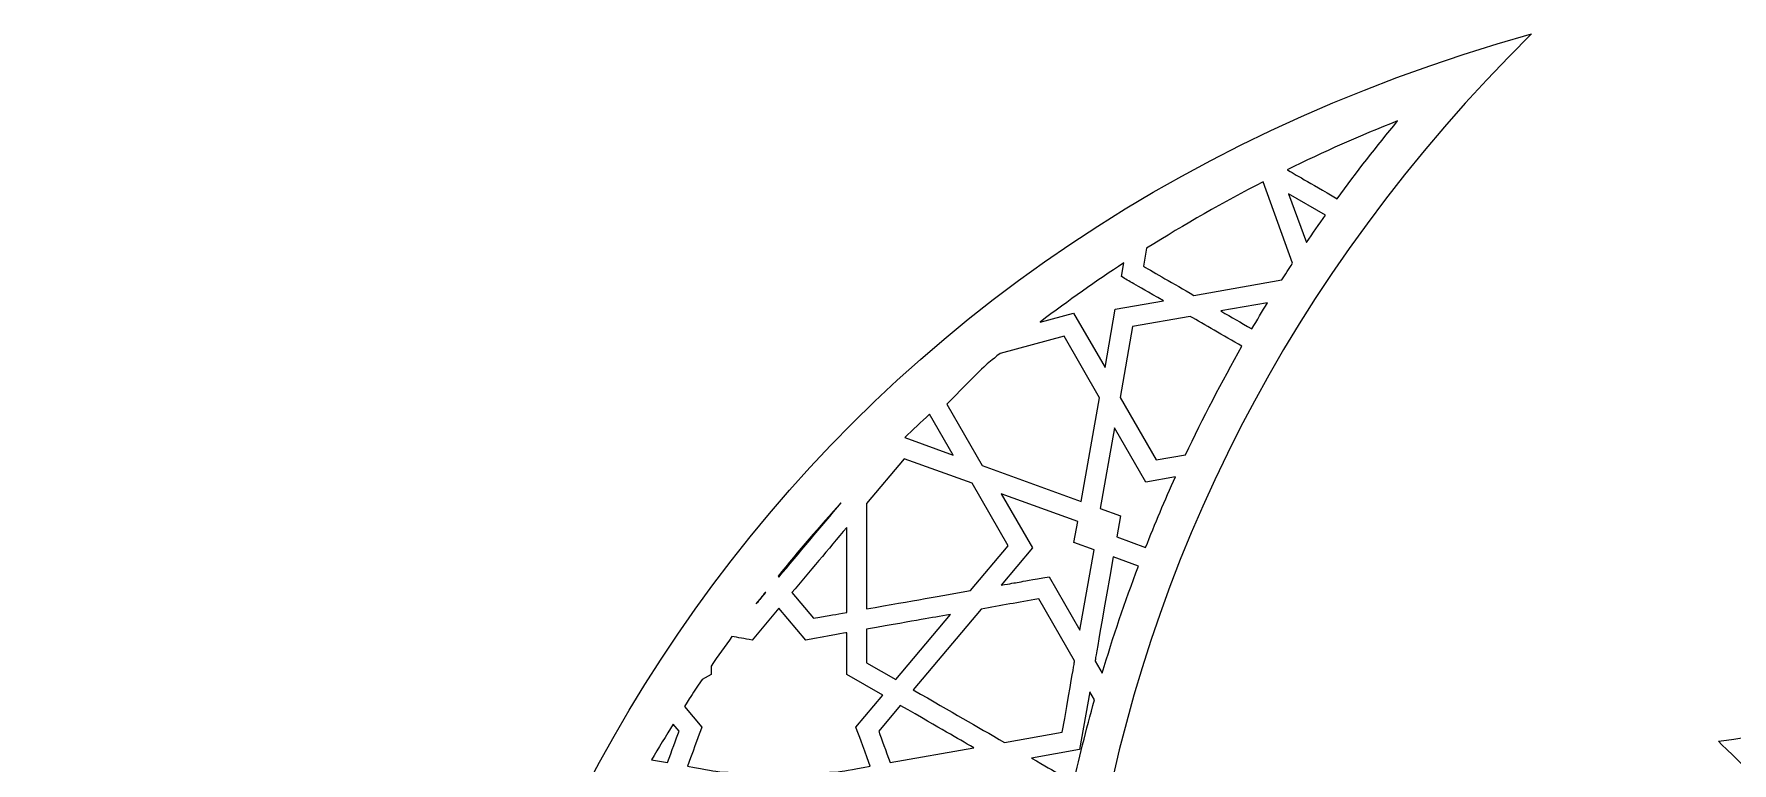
# Model space of a CAD drawing. Header units: millimetres. Extents: x -117 to 92, y -106 to 100.
# Drawn here: x -116.9 to -4.4, y 51.8 to 100.2 of the extents above; entities that cross this region are included whole.
import ezdxf

# ---------------------------------------------------------------- set-up
doc = ezdxf.new("R2010")
doc.units = ezdxf.units.MM
doc.header["$MEASUREMENT"] = 0
doc.layers.add('layer 1', color=7, linetype='Continuous')

msp = doc.modelspace()

# ---------------------------------------------------------------- linework, layer by layer
at = {"layer": 'layer 1', "color": 250}
for points, knots in [([(57.6633, -74.0462), (-35.9847, -77.3063), (-82.6981, 35.9438), (-17.6417, 100.1639), (-17.6417, 100.1639), (-115.9306, 72.747), (-116.9045, -66.9385), (-19.0207, -95.6874), (-19.0207, -95.6874), (15.7699, -105.9025), (54.2608, -97.1744), (81.3982, -70.3781), (81.3982, -70.3781), (73.7401, -72.5155), (65.72, -73.7644), (57.6633, -74.0462)], [0, 0, 0, 0, 0.2, 0.2, 0.2, 0.2, 0.4, 0.4, 0.4, 0.4, 0.6, 0.6, 0.6, 0.6, 1, 1, 1, 1]), ([(57.6633, -74.0462), (-35.9847, -77.3063), (-82.6981, 35.9438), (-17.6417, 100.1639), (-17.6417, 100.1639), (-115.9306, 72.747), (-116.9045, -66.9385), (-19.0207, -95.6874), (-19.0207, -95.6874), (15.7699, -105.9025), (54.2608, -97.1744), (81.3982, -70.3781), (81.3982, -70.3781), (73.7401, -72.5155), (65.72, -73.7644), (57.6633, -74.0462)], [0, 0, 0, 0, 0.2, 0.2, 0.2, 0.2, 0.4, 0.4, 0.4, 0.4, 0.6, 0.6, 0.6, 0.6, 1, 1, 1, 1]), ([(-26.5176, 94.3991), (-27.9135, 92.7167), (-29.2484, 90.998), (-30.5244, 89.2475), (-30.5244, 89.2475), (-32.4083, 90.3348), (-33.3572, 90.8826), (-33.8458, 91.1648), (-33.8458, 91.1648), (-31.4448, 92.3424), (-29.0011, 93.4219), (-26.5176, 94.3991)], [0, 0, 0, 0, 0.25, 0.25, 0.25, 0.25, 0.5, 0.5, 0.5, 0.5, 1, 1, 1, 1]), ([(-26.5176, 94.3991), (-27.9135, 92.7167), (-29.2484, 90.998), (-30.5244, 89.2475), (-30.5244, 89.2475), (-32.4083, 90.3348), (-33.3572, 90.8826), (-33.8458, 91.1648), (-33.8458, 91.1648), (-31.4448, 92.3424), (-29.0011, 93.4219), (-26.5176, 94.3991)], [0, 0, 0, 0, 0.25, 0.25, 0.25, 0.25, 0.5, 0.5, 0.5, 0.5, 1, 1, 1, 1]), ([(-35.4411, 90.3633), (-35.4411, 90.3633), (-33.4775, 84.9669), (-33.4775, 84.9669), (-33.4775, 84.9669), (-33.7181, 84.5997), (-33.9591, 84.2324), (-34.1947, 83.8623), (-34.1947, 83.8623), (-34.1947, 83.8623), (-40.017, 82.8344), (-40.017, 82.8344), (-40.017, 82.8344), (-41.4267, 83.6475), (-42.6335, 84.3442), (-43.3638, 84.7662), (-43.3638, 84.7662), (-43.3638, 84.7662), (-43.1532, 85.9614), (-43.1532, 85.9614), (-43.1532, 85.9614), (-40.64, 87.5475), (-38.0679, 89.0161), (-35.4411, 90.3633)], [0, 0, 0, 0, 0.14285714, 0.14285714, 0.14285714, 0.14285714, 0.28571429, 0.28571429, 0.28571429, 0.28571429, 0.42857143, 0.42857143, 0.42857143, 0.42857143, 0.57142857, 0.57142857, 0.57142857, 0.57142857, 0.71428571, 0.71428571, 0.71428571, 0.71428571, 1, 1, 1, 1]), ([(-35.4411, 90.3633), (-35.4411, 90.3633), (-33.4775, 84.9669), (-33.4775, 84.9669), (-33.4775, 84.9669), (-33.7181, 84.5997), (-33.9591, 84.2324), (-34.1947, 83.8623), (-34.1947, 83.8623), (-34.1947, 83.8623), (-40.017, 82.8344), (-40.017, 82.8344), (-40.017, 82.8344), (-41.4267, 83.6475), (-42.6335, 84.3442), (-43.3638, 84.7662), (-43.3638, 84.7662), (-43.3638, 84.7662), (-43.1532, 85.9614), (-43.1532, 85.9614), (-43.1532, 85.9614), (-40.64, 87.5475), (-38.0679, 89.0161), (-35.4411, 90.3633)], [0, 0, 0, 0, 0.14285714, 0.14285714, 0.14285714, 0.14285714, 0.28571429, 0.28571429, 0.28571429, 0.28571429, 0.42857143, 0.42857143, 0.42857143, 0.42857143, 0.57142857, 0.57142857, 0.57142857, 0.57142857, 0.71428571, 0.71428571, 0.71428571, 0.71428571, 1, 1, 1, 1]), ([(-32.5667, 86.336), (-32.5667, 86.336), (-33.7464, 89.5781), (-33.7464, 89.5781), (-33.7464, 89.5781), (-33.7464, 89.5781), (-31.2981, 88.1648), (-31.2981, 88.1648), (-31.2981, 88.1648), (-31.7281, 87.5591), (-32.1511, 86.9495), (-32.5667, 86.336)], [0, 0, 0, 0, 0.25, 0.25, 0.25, 0.25, 0.5, 0.5, 0.5, 0.5, 1, 1, 1, 1]), ([(-32.5667, 86.336), (-32.5667, 86.336), (-33.7464, 89.5781), (-33.7464, 89.5781), (-33.7464, 89.5781), (-33.7464, 89.5781), (-31.2981, 88.1648), (-31.2981, 88.1648), (-31.2981, 88.1648), (-31.7281, 87.5591), (-32.1511, 86.9495), (-32.5667, 86.336)], [0, 0, 0, 0, 0.25, 0.25, 0.25, 0.25, 0.5, 0.5, 0.5, 0.5, 1, 1, 1, 1]), ([(58.3452, 58.1639), (57.4732, 59.9306), (43.8803, 87.473), (43.3324, 88.5832), (43.3324, 88.5832), (41.5071, 84.8847), (28.8474, 59.2335), (28.3196, 58.1639), (28.3196, 58.1639), (27.3699, 58.026), (-4.3018, 53.4236), (-5.25, 53.286), (-5.25, 53.286), (-3.3129, 51.398), (14.992, 33.5545), (19.0412, 29.6079), (19.0412, 29.6079), (18.6683, 27.4341), (13.4849, -2.7859), (13.3068, -3.8262), (13.3068, -3.8262), (16.1177, -2.3484), (40.3363, 10.384), (43.3324, 11.9592), (43.3324, 11.9592), (48.9885, 8.9856), (57.0255, 4.7604), (73.358, -3.8262), (73.358, -3.8262), (73.2459, -3.1729), (67.7446, 28.9017), (67.6236, 29.6079), (67.6236, 29.6079), (68.7433, 30.6991), (90.092, 51.5091), (91.9149, 53.286), (91.9149, 53.286), (90.3993, 53.5062), (58.8769, 58.0866), (58.3452, 58.1639)], [0, 0, 0, 0, 0.09090909, 0.09090909, 0.09090909, 0.09090909, 0.18181818, 0.18181818, 0.18181818, 0.18181818, 0.27272727, 0.27272727, 0.27272727, 0.27272727, 0.36363636, 0.36363636, 0.36363636, 0.36363636, 0.45454545, 0.45454545, 0.45454545, 0.45454545, 0.54545455, 0.54545455, 0.54545455, 0.54545455, 0.63636364, 0.63636364, 0.63636364, 0.63636364, 0.72727273, 0.72727273, 0.72727273, 0.72727273, 0.81818182, 0.81818182, 0.81818182, 0.81818182, 1, 1, 1, 1]), ([(-44.6691, 84.9884), (-44.6691, 84.9884), (-44.8285, 84.0832), (-44.8285, 84.0832), (-44.8285, 84.0832), (-44.2281, 83.7361), (-44.1399, 83.6845), (-42.0465, 82.4766), (-42.0465, 82.4766), (-42.0465, 82.4766), (-45.2303, 81.9154), (-45.2303, 81.9154), (-45.2303, 81.9154), (-45.2303, 81.9154), (-45.9108, 78.0634), (-45.9108, 78.0634), (-45.9108, 78.0634), (-45.9108, 78.0634), (-47.9922, 81.6695), (-47.9922, 81.6695), (-47.9922, 81.6695), (-47.9922, 81.6695), (-50.2151, 81.0736), (-50.2151, 81.0736), (-50.2151, 81.0736), (-48.3111, 82.5137), (-46.5039, 83.7844), (-44.6691, 84.9884)], [0, 0, 0, 0, 0.125, 0.125, 0.125, 0.125, 0.25, 0.25, 0.25, 0.25, 0.375, 0.375, 0.375, 0.375, 0.5, 0.5, 0.5, 0.5, 0.625, 0.625, 0.625, 0.625, 0.75, 0.75, 0.75, 0.75, 1, 1, 1, 1]), ([(-44.6691, 84.9884), (-44.6691, 84.9884), (-44.8285, 84.0832), (-44.8285, 84.0832), (-44.8285, 84.0832), (-44.2281, 83.7361), (-44.1399, 83.6845), (-42.0465, 82.4766), (-42.0465, 82.4766), (-42.0465, 82.4766), (-45.2303, 81.9154), (-45.2303, 81.9154), (-45.2303, 81.9154), (-45.2303, 81.9154), (-45.9108, 78.0634), (-45.9108, 78.0634), (-45.9108, 78.0634), (-45.9108, 78.0634), (-47.9922, 81.6695), (-47.9922, 81.6695), (-47.9922, 81.6695), (-47.9922, 81.6695), (-50.2151, 81.0736), (-50.2151, 81.0736), (-50.2151, 81.0736), (-48.3111, 82.5137), (-46.5039, 83.7844), (-44.6691, 84.9884)], [0, 0, 0, 0, 0.125, 0.125, 0.125, 0.125, 0.25, 0.25, 0.25, 0.25, 0.375, 0.375, 0.375, 0.375, 0.5, 0.5, 0.5, 0.5, 0.625, 0.625, 0.625, 0.625, 0.75, 0.75, 0.75, 0.75, 1, 1, 1, 1]), ([(-36.1788, 80.6178), (-36.9803, 81.0803), (-37.4787, 81.3682), (-38.234, 81.8046), (-38.234, 81.8046), (-38.234, 81.8046), (-35.1409, 82.3507), (-35.1409, 82.3507), (-35.1409, 82.3507), (-35.493, 81.776), (-35.8383, 81.1982), (-36.1788, 80.6178)], [0, 0, 0, 0, 0.25, 0.25, 0.25, 0.25, 0.5, 0.5, 0.5, 0.5, 1, 1, 1, 1]), ([(-36.1788, 80.6178), (-36.9803, 81.0803), (-37.4787, 81.3682), (-38.234, 81.8046), (-38.234, 81.8046), (-38.234, 81.8046), (-35.1409, 82.3507), (-35.1409, 82.3507), (-35.1409, 82.3507), (-35.493, 81.776), (-35.8383, 81.1982), (-36.1788, 80.6178)], [0, 0, 0, 0, 0.25, 0.25, 0.25, 0.25, 0.5, 0.5, 0.5, 0.5, 1, 1, 1, 1]), ([(-40.5701, 72.2754), (-40.5701, 72.2754), (-42.5277, 71.9307), (-42.5277, 71.9307), (-42.5277, 71.9307), (-42.5277, 71.9307), (-44.9185, 76.0681), (-44.9185, 76.0681), (-44.9185, 76.0681), (-44.9185, 76.0681), (-44.0877, 80.7724), (-44.0877, 80.7724), (-44.0877, 80.7724), (-44.0877, 80.7724), (-40.2618, 81.4465), (-40.2618, 81.4465), (-40.2618, 81.4465), (-39.3337, 80.9103), (-38.0898, 80.192), (-36.8381, 79.4696), (-36.8381, 79.4696), (-38.1797, 77.113), (-39.424, 74.7131), (-40.5701, 72.2754)], [0, 0, 0, 0, 0.14285714, 0.14285714, 0.14285714, 0.14285714, 0.28571429, 0.28571429, 0.28571429, 0.28571429, 0.42857143, 0.42857143, 0.42857143, 0.42857143, 0.57142857, 0.57142857, 0.57142857, 0.57142857, 0.71428571, 0.71428571, 0.71428571, 0.71428571, 1, 1, 1, 1]), ([(-40.5701, 72.2754), (-40.5701, 72.2754), (-42.5277, 71.9307), (-42.5277, 71.9307), (-42.5277, 71.9307), (-42.5277, 71.9307), (-44.9185, 76.0681), (-44.9185, 76.0681), (-44.9185, 76.0681), (-44.9185, 76.0681), (-44.0877, 80.7724), (-44.0877, 80.7724), (-44.0877, 80.7724), (-44.0877, 80.7724), (-40.2618, 81.4465), (-40.2618, 81.4465), (-40.2618, 81.4465), (-39.3337, 80.9103), (-38.0898, 80.192), (-36.8381, 79.4696), (-36.8381, 79.4696), (-38.1797, 77.113), (-39.424, 74.7131), (-40.5701, 72.2754)], [0, 0, 0, 0, 0.14285714, 0.14285714, 0.14285714, 0.14285714, 0.28571429, 0.28571429, 0.28571429, 0.28571429, 0.42857143, 0.42857143, 0.42857143, 0.42857143, 0.57142857, 0.57142857, 0.57142857, 0.57142857, 0.71428571, 0.71428571, 0.71428571, 0.71428571, 1, 1, 1, 1]), ([(-52.868, 78.9915), (-52.868, 78.9915), (-48.6311, 80.1271), (-48.6311, 80.1271), (-48.6311, 80.1271), (-48.6311, 80.1271), (-46.277, 76.0494), (-46.277, 76.0494), (-46.277, 76.0494), (-46.277, 76.0494), (-47.4899, 69.173), (-47.4899, 69.173), (-47.4899, 69.173), (-47.4899, 69.173), (-54.0519, 71.5606), (-54.0519, 71.5606), (-54.0519, 71.5606), (-54.0519, 71.5606), (-56.4063, 75.6384), (-56.4063, 75.6384), (-56.4063, 75.6384), (-53.3601, 78.6836), (-54.0946, 77.9971), (-52.868, 78.9915)], [0, 0, 0, 0, 0.14285714, 0.14285714, 0.14285714, 0.14285714, 0.28571429, 0.28571429, 0.28571429, 0.28571429, 0.42857143, 0.42857143, 0.42857143, 0.42857143, 0.57142857, 0.57142857, 0.57142857, 0.57142857, 0.71428571, 0.71428571, 0.71428571, 0.71428571, 1, 1, 1, 1]), ([(-52.868, 78.9915), (-52.868, 78.9915), (-48.6311, 80.1271), (-48.6311, 80.1271), (-48.6311, 80.1271), (-48.6311, 80.1271), (-46.277, 76.0494), (-46.277, 76.0494), (-46.277, 76.0494), (-46.277, 76.0494), (-47.4899, 69.173), (-47.4899, 69.173), (-47.4899, 69.173), (-47.4899, 69.173), (-54.0519, 71.5606), (-54.0519, 71.5606), (-54.0519, 71.5606), (-54.0519, 71.5606), (-56.4063, 75.6384), (-56.4063, 75.6384), (-56.4063, 75.6384), (-53.3601, 78.6836), (-54.0946, 77.9971), (-52.868, 78.9915)], [0, 0, 0, 0, 0.14285714, 0.14285714, 0.14285714, 0.14285714, 0.28571429, 0.28571429, 0.28571429, 0.28571429, 0.42857143, 0.42857143, 0.42857143, 0.42857143, 0.57142857, 0.57142857, 0.57142857, 0.57142857, 0.71428571, 0.71428571, 0.71428571, 0.71428571, 1, 1, 1, 1]), ([(-57.5451, 74.9628), (-57.5451, 74.9628), (-55.9781, 72.2485), (-55.9781, 72.2485), (-55.9781, 72.2485), (-55.9781, 72.2485), (-59.1865, 73.4152), (-59.1865, 73.4152), (-59.1865, 73.4152), (-58.645, 73.9366), (-58.0989, 74.4534), (-57.5451, 74.9628)], [0, 0, 0, 0, 0.25, 0.25, 0.25, 0.25, 0.5, 0.5, 0.5, 0.5, 1, 1, 1, 1]), ([(-57.5451, 74.9628), (-57.5451, 74.9628), (-55.9781, 72.2485), (-55.9781, 72.2485), (-55.9781, 72.2485), (-55.9781, 72.2485), (-59.1865, 73.4152), (-59.1865, 73.4152), (-59.1865, 73.4152), (-58.645, 73.9366), (-58.0989, 74.4534), (-57.5451, 74.9628)], [0, 0, 0, 0, 0.25, 0.25, 0.25, 0.25, 0.5, 0.5, 0.5, 0.5, 1, 1, 1, 1]), ([(-43.2202, 66.1331), (-43.2202, 66.1331), (-45.1407, 66.8324), (-45.1407, 66.8324), (-45.1407, 66.8324), (-45.1407, 66.8324), (-44.8941, 68.2286), (-44.8941, 68.2286), (-44.8941, 68.2286), (-44.8941, 68.2286), (-46.2266, 68.7134), (-46.2266, 68.7134), (-46.2266, 68.7134), (-46.2266, 68.7134), (-45.2843, 74.0544), (-45.2843, 74.0544), (-45.2843, 74.0544), (-45.2843, 74.0544), (-43.2107, 70.4663), (-43.2107, 70.4663), (-43.2107, 70.4663), (-43.2107, 70.4663), (-41.2464, 70.8117), (-41.2464, 70.8117), (-41.2464, 70.8117), (-41.9442, 69.2662), (-42.6007, 67.7058), (-43.2202, 66.1331)], [0, 0, 0, 0, 0.125, 0.125, 0.125, 0.125, 0.25, 0.25, 0.25, 0.25, 0.375, 0.375, 0.375, 0.375, 0.5, 0.5, 0.5, 0.5, 0.625, 0.625, 0.625, 0.625, 0.75, 0.75, 0.75, 0.75, 1, 1, 1, 1]), ([(-43.2202, 66.1331), (-43.2202, 66.1331), (-45.1407, 66.8324), (-45.1407, 66.8324), (-45.1407, 66.8324), (-45.1407, 66.8324), (-44.8941, 68.2286), (-44.8941, 68.2286), (-44.8941, 68.2286), (-44.8941, 68.2286), (-46.2266, 68.7134), (-46.2266, 68.7134), (-46.2266, 68.7134), (-46.2266, 68.7134), (-45.2843, 74.0544), (-45.2843, 74.0544), (-45.2843, 74.0544), (-45.2843, 74.0544), (-43.2107, 70.4663), (-43.2107, 70.4663), (-43.2107, 70.4663), (-43.2107, 70.4663), (-41.2464, 70.8117), (-41.2464, 70.8117), (-41.2464, 70.8117), (-41.9442, 69.2662), (-42.6007, 67.7058), (-43.2202, 66.1331)], [0, 0, 0, 0, 0.125, 0.125, 0.125, 0.125, 0.25, 0.25, 0.25, 0.25, 0.375, 0.375, 0.375, 0.375, 0.5, 0.5, 0.5, 0.5, 0.625, 0.625, 0.625, 0.625, 0.75, 0.75, 0.75, 0.75, 1, 1, 1, 1]), ([(-52.3409, 66.246), (-52.3409, 66.246), (-54.834, 63.2746), (-54.834, 63.2746), (-54.834, 63.2746), (-54.834, 63.2746), (-54.8344, 63.2746), (-54.8344, 63.2746), (-54.8344, 63.2746), (-54.8344, 63.2746), (-54.8347, 63.2742), (-54.8347, 63.2742), (-54.8347, 63.2742), (-56.7954, 62.9271), (-58.5909, 62.611), (-61.7121, 62.0607), (-61.7121, 62.0607), (-61.7121, 62.9366), (-61.7121, 68.1754), (-61.7121, 69.046), (-61.7121, 69.046), (-61.7121, 69.046), (-59.2186, 72.0178), (-59.2186, 72.0178), (-59.2186, 72.0178), (-59.2186, 72.0178), (-54.7278, 70.3852), (-54.7278, 70.3852), (-54.7278, 70.3852), (-54.7278, 70.3852), (-52.3409, 66.246), (-52.3409, 66.246)], [0, 0, 0, 0, 0.11111111, 0.11111111, 0.11111111, 0.11111111, 0.22222222, 0.22222222, 0.22222222, 0.22222222, 0.33333333, 0.33333333, 0.33333333, 0.33333333, 0.44444444, 0.44444444, 0.44444444, 0.44444444, 0.55555556, 0.55555556, 0.55555556, 0.55555556, 0.66666667, 0.66666667, 0.66666667, 0.66666667, 0.77777778, 0.77777778, 0.77777778, 0.77777778, 1, 1, 1, 1]), ([(-52.3409, 66.246), (-52.3409, 66.246), (-54.834, 63.2746), (-54.834, 63.2746), (-54.834, 63.2746), (-54.834, 63.2746), (-54.8344, 63.2746), (-54.8344, 63.2746), (-54.8344, 63.2746), (-54.8344, 63.2746), (-54.8347, 63.2742), (-54.8347, 63.2742), (-54.8347, 63.2742), (-56.7954, 62.9271), (-58.5909, 62.611), (-61.7121, 62.0607), (-61.7121, 62.0607), (-61.7121, 62.9366), (-61.7121, 68.1754), (-61.7121, 69.046), (-61.7121, 69.046), (-61.7121, 69.046), (-59.2186, 72.0178), (-59.2186, 72.0178), (-59.2186, 72.0178), (-59.2186, 72.0178), (-54.7278, 70.3852), (-54.7278, 70.3852), (-54.7278, 70.3852), (-54.7278, 70.3852), (-52.3409, 66.246), (-52.3409, 66.246)], [0, 0, 0, 0, 0.11111111, 0.11111111, 0.11111111, 0.11111111, 0.22222222, 0.22222222, 0.22222222, 0.22222222, 0.33333333, 0.33333333, 0.33333333, 0.33333333, 0.44444444, 0.44444444, 0.44444444, 0.44444444, 0.55555556, 0.55555556, 0.55555556, 0.55555556, 0.66666667, 0.66666667, 0.66666667, 0.66666667, 0.77777778, 0.77777778, 0.77777778, 0.77777778, 1, 1, 1, 1]), ([(-63.3933, 69.1021), (-64.7282, 67.5097), (-66.2238, 65.726), (-67.5269, 64.1749), (-67.5269, 64.1749), (-67.5269, 64.1749), (-67.5302, 64.1791), (-67.5302, 64.1791), (-67.5302, 64.1791), (-67.5302, 64.1791), (-67.5335, 64.1749), (-67.5335, 64.1749), (-67.5335, 64.1749), (-67.5503, 64.195), (-67.5679, 64.2162), (-67.5848, 64.2359), (-67.5848, 64.2359), (-66.2415, 65.906), (-64.8411, 67.5256), (-63.3933, 69.1021)], [0, 0, 0, 0, 0.16666667, 0.16666667, 0.16666667, 0.16666667, 0.33333333, 0.33333333, 0.33333333, 0.33333333, 0.5, 0.5, 0.5, 0.5, 0.66666667, 0.66666667, 0.66666667, 0.66666667, 1, 1, 1, 1]), ([(-63.3933, 69.1021), (-64.7282, 67.5097), (-66.2238, 65.726), (-67.5269, 64.1749), (-67.5269, 64.1749), (-67.5269, 64.1749), (-67.5302, 64.1791), (-67.5302, 64.1791), (-67.5302, 64.1791), (-67.5302, 64.1791), (-67.5335, 64.1749), (-67.5335, 64.1749), (-67.5335, 64.1749), (-67.5503, 64.195), (-67.5679, 64.2162), (-67.5848, 64.2359), (-67.5848, 64.2359), (-66.2415, 65.906), (-64.8411, 67.5256), (-63.3933, 69.1021)], [0, 0, 0, 0, 0.16666667, 0.16666667, 0.16666667, 0.16666667, 0.33333333, 0.33333333, 0.33333333, 0.33333333, 0.5, 0.5, 0.5, 0.5, 0.66666667, 0.66666667, 0.66666667, 0.66666667, 1, 1, 1, 1]), ([(-46.6379, 65.968), (-46.6379, 65.968), (-47.576, 60.645), (-47.576, 60.645), (-47.576, 60.645), (-47.576, 60.645), (-49.6249, 64.1911), (-49.6249, 64.1911), (-49.6249, 64.1911), (-52.0111, 63.7713), (-51.4756, 63.8651), (-52.8066, 63.6309), (-52.8066, 63.6309), (-52.8066, 63.6309), (-50.7308, 66.1049), (-50.7308, 66.1049), (-50.7308, 66.1049), (-50.7308, 66.1049), (-52.8024, 69.6969), (-52.8024, 69.6969), (-52.8024, 69.6969), (-52.8024, 69.6969), (-47.7238, 67.8491), (-47.7238, 67.8491), (-47.7238, 67.8491), (-47.7238, 67.8491), (-47.97, 66.4528), (-47.97, 66.4528), (-47.97, 66.4528), (-47.97, 66.4528), (-46.6379, 65.968), (-46.6379, 65.968)], [0, 0, 0, 0, 0.11111111, 0.11111111, 0.11111111, 0.11111111, 0.22222222, 0.22222222, 0.22222222, 0.22222222, 0.33333333, 0.33333333, 0.33333333, 0.33333333, 0.44444444, 0.44444444, 0.44444444, 0.44444444, 0.55555556, 0.55555556, 0.55555556, 0.55555556, 0.66666667, 0.66666667, 0.66666667, 0.66666667, 0.77777778, 0.77777778, 0.77777778, 0.77777778, 1, 1, 1, 1]), ([(-46.6379, 65.968), (-46.6379, 65.968), (-47.576, 60.645), (-47.576, 60.645), (-47.576, 60.645), (-47.576, 60.645), (-49.6249, 64.1911), (-49.6249, 64.1911), (-49.6249, 64.1911), (-52.0111, 63.7713), (-51.4756, 63.8651), (-52.8066, 63.6309), (-52.8066, 63.6309), (-52.8066, 63.6309), (-50.7308, 66.1049), (-50.7308, 66.1049), (-50.7308, 66.1049), (-50.7308, 66.1049), (-52.8024, 69.6969), (-52.8024, 69.6969), (-52.8024, 69.6969), (-52.8024, 69.6969), (-47.7238, 67.8491), (-47.7238, 67.8491), (-47.7238, 67.8491), (-47.7238, 67.8491), (-47.97, 66.4528), (-47.97, 66.4528), (-47.97, 66.4528), (-47.97, 66.4528), (-46.6379, 65.968), (-46.6379, 65.968)], [0, 0, 0, 0, 0.11111111, 0.11111111, 0.11111111, 0.11111111, 0.22222222, 0.22222222, 0.22222222, 0.22222222, 0.33333333, 0.33333333, 0.33333333, 0.33333333, 0.44444444, 0.44444444, 0.44444444, 0.44444444, 0.55555556, 0.55555556, 0.55555556, 0.55555556, 0.66666667, 0.66666667, 0.66666667, 0.66666667, 0.77777778, 0.77777778, 0.77777778, 0.77777778, 1, 1, 1, 1]), ([(-63.0363, 67.467), (-63.0363, 67.467), (-63.0363, 61.8264), (-63.0363, 61.8264), (-63.0363, 61.8264), (-63.8584, 61.6807), (-63.9637, 61.6624), (-65.2292, 61.4387), (-65.2292, 61.4387), (-65.2292, 61.4387), (-66.6625, 63.1451), (-66.6625, 63.1451), (-66.6625, 63.1451), (-65.5326, 64.4903), (-64.2463, 66.0234), (-63.0363, 67.467)], [0, 0, 0, 0, 0.2, 0.2, 0.2, 0.2, 0.4, 0.4, 0.4, 0.4, 0.6, 0.6, 0.6, 0.6, 1, 1, 1, 1]), ([(-63.0363, 67.467), (-63.0363, 67.467), (-63.0363, 61.8264), (-63.0363, 61.8264), (-63.0363, 61.8264), (-63.8584, 61.6807), (-63.9637, 61.6624), (-65.2292, 61.4387), (-65.2292, 61.4387), (-65.2292, 61.4387), (-66.6625, 63.1451), (-66.6625, 63.1451), (-66.6625, 63.1451), (-65.5326, 64.4903), (-64.2463, 66.0234), (-63.0363, 67.467)], [0, 0, 0, 0, 0.2, 0.2, 0.2, 0.2, 0.4, 0.4, 0.4, 0.4, 0.6, 0.6, 0.6, 0.6, 1, 1, 1, 1]), ([(-46.1049, 57.7959), (-46.1049, 57.7959), (-46.5705, 58.602), (-46.5705, 58.602), (-46.5705, 58.602), (-46.5705, 58.602), (-46.6739, 58.1343), (-45.3743, 65.5084), (-45.3743, 65.5084), (-45.3743, 65.5084), (-43.6986, 64.8981), (-43.6986, 64.8981), (-43.6986, 64.8981), (-44.5865, 62.5563), (-45.3898, 60.1878), (-46.1049, 57.7959)], [0, 0, 0, 0, 0.2, 0.2, 0.2, 0.2, 0.4, 0.4, 0.4, 0.4, 0.6, 0.6, 0.6, 0.6, 1, 1, 1, 1]), ([(-46.1049, 57.7959), (-46.1049, 57.7959), (-46.5705, 58.602), (-46.5705, 58.602), (-46.5705, 58.602), (-46.5705, 58.602), (-46.6739, 58.1343), (-45.3743, 65.5084), (-45.3743, 65.5084), (-45.3743, 65.5084), (-43.6986, 64.8981), (-43.6986, 64.8981), (-43.6986, 64.8981), (-44.5865, 62.5563), (-45.3898, 60.1878), (-46.1049, 57.7959)], [0, 0, 0, 0, 0.2, 0.2, 0.2, 0.2, 0.4, 0.4, 0.4, 0.4, 0.6, 0.6, 0.6, 0.6, 1, 1, 1, 1]), ([(-68.4203, 63.1719), (-68.413, 63.1631), (-68.4053, 63.1539), (-68.398, 63.1451), (-68.398, 63.1451), (-68.398, 63.1451), (-69.0306, 62.3916), (-69.0306, 62.3916), (-69.0306, 62.3916), (-68.8298, 62.6541), (-68.6238, 62.9119), (-68.4203, 63.1719)], [0, 0, 0, 0, 0.25, 0.25, 0.25, 0.25, 0.5, 0.5, 0.5, 0.5, 1, 1, 1, 1]), ([(-68.4203, 63.1719), (-68.413, 63.1631), (-68.4053, 63.1539), (-68.398, 63.1451), (-68.398, 63.1451), (-68.398, 63.1451), (-69.0306, 62.3916), (-69.0306, 62.3916), (-69.0306, 62.3916), (-68.8298, 62.6541), (-68.6238, 62.9119), (-68.4203, 63.1719)], [0, 0, 0, 0, 0.25, 0.25, 0.25, 0.25, 0.5, 0.5, 0.5, 0.5, 1, 1, 1, 1]), ([(-72.6223, 57.3768), (-72.6223, 57.3768), (-72.0241, 57.7226), (-72.0241, 57.7226), (-72.0241, 57.7226), (-72.0241, 57.7226), (-72.0241, 58.269), (-72.0241, 58.269), (-72.0241, 58.269), (-71.5692, 58.9308), (-71.1077, 59.5874), (-70.6381, 60.2365), (-70.6381, 60.2365), (-70.2554, 60.1687), (-69.8068, 60.0894), (-69.309, 60.0012), (-69.309, 60.0012), (-69.309, 60.0012), (-67.5338, 62.115), (-67.5338, 62.115), (-67.5338, 62.115), (-67.5338, 62.115), (-67.5302, 62.1108), (-67.5302, 62.1108), (-67.5302, 62.1108), (-67.5302, 62.1108), (-67.5266, 62.115), (-67.5266, 62.115), (-67.5266, 62.115), (-67.5266, 62.115), (-65.7514, 60.0012), (-65.7514, 60.0012), (-65.7514, 60.0012), (-64.1614, 60.2827), (-63.0742, 60.4749), (-63.0363, 60.4816), (-63.0363, 60.4816), (-63.0363, 60.4816), (-63.0363, 57.7226), (-63.0363, 57.7226), (-63.0363, 57.7226), (-63.0363, 57.7226), (-60.6495, 56.3436), (-60.6495, 56.3436), (-60.6495, 56.3436), (-60.6495, 56.3436), (-60.6498, 56.3436), (-60.6498, 56.3436), (-60.6498, 56.3436), (-60.6498, 56.3436), (-60.6495, 56.3432), (-60.6495, 56.3432), (-60.6495, 56.3432), (-60.6495, 56.3432), (-62.4207, 54.2322), (-62.4207, 54.2322), (-62.4207, 54.2322), (-62.1729, 53.551), (-62.073, 53.274), (-61.4767, 51.6389), (-61.4767, 51.6389), (-64.1064, 51.1757), (-63.6408, 51.2368), (-64.1678, 51.2368), (-64.1678, 51.2368), (-64.1678, 51.2368), (-65.1369, 48.5698), (-65.1369, 48.5698), (-65.1369, 48.5698), (-65.1369, 48.5698), (-67.5302, 49.9505), (-67.5302, 49.9505), (-67.5302, 49.9505), (-67.5302, 49.9505), (-69.9234, 48.5698), (-69.9234, 48.5698), (-69.9234, 48.5698), (-69.9864, 48.743), (-70.8294, 51.0635), (-70.8926, 51.2368), (-70.8926, 51.2368), (-71.4196, 51.2368), (-70.953, 51.1754), (-73.5836, 51.6389), (-73.5836, 51.6389), (-72.9894, 53.2688), (-72.8999, 53.5168), (-72.6397, 54.2322), (-72.6397, 54.2322), (-72.6397, 54.2322), (-73.7915, 55.6048), (-73.7915, 55.6048), (-73.7915, 55.6048), (-73.2274, 56.485), (-73.3882, 56.236), (-72.6223, 57.3768)], [0, 0, 0, 0, 0.04, 0.04, 0.04, 0.04, 0.08, 0.08, 0.08, 0.08, 0.12, 0.12, 0.12, 0.12, 0.16, 0.16, 0.16, 0.16, 0.2, 0.2, 0.2, 0.2, 0.24, 0.24, 0.24, 0.24, 0.28, 0.28, 0.28, 0.28, 0.32, 0.32, 0.32, 0.32, 0.36, 0.36, 0.36, 0.36, 0.4, 0.4, 0.4, 0.4, 0.44, 0.44, 0.44, 0.44, 0.48, 0.48, 0.48, 0.48, 0.52, 0.52, 0.52, 0.52, 0.56, 0.56, 0.56, 0.56, 0.6, 0.6, 0.6, 0.6, 0.64, 0.64, 0.64, 0.64, 0.68, 0.68, 0.68, 0.68, 0.72, 0.72, 0.72, 0.72, 0.76, 0.76, 0.76, 0.76, 0.8, 0.8, 0.8, 0.8, 0.84, 0.84, 0.84, 0.84, 0.88, 0.88, 0.88, 0.88, 0.92, 0.92, 0.92, 0.92, 1, 1, 1, 1]), ([(-72.6223, 57.3768), (-72.6223, 57.3768), (-72.0241, 57.7226), (-72.0241, 57.7226), (-72.0241, 57.7226), (-72.0241, 57.7226), (-72.0241, 58.269), (-72.0241, 58.269), (-72.0241, 58.269), (-71.5692, 58.9308), (-71.1077, 59.5874), (-70.6381, 60.2365), (-70.6381, 60.2365), (-70.2554, 60.1687), (-69.8068, 60.0894), (-69.309, 60.0012), (-69.309, 60.0012), (-69.309, 60.0012), (-67.5338, 62.115), (-67.5338, 62.115), (-67.5338, 62.115), (-67.5338, 62.115), (-67.5302, 62.1108), (-67.5302, 62.1108), (-67.5302, 62.1108), (-67.5302, 62.1108), (-67.5266, 62.115), (-67.5266, 62.115), (-67.5266, 62.115), (-67.5266, 62.115), (-65.7514, 60.0012), (-65.7514, 60.0012), (-65.7514, 60.0012), (-64.1614, 60.2827), (-63.0742, 60.4749), (-63.0363, 60.4816), (-63.0363, 60.4816), (-63.0363, 60.4816), (-63.0363, 57.7226), (-63.0363, 57.7226), (-63.0363, 57.7226), (-63.0363, 57.7226), (-60.6495, 56.3436), (-60.6495, 56.3436), (-60.6495, 56.3436), (-60.6495, 56.3436), (-60.6498, 56.3436), (-60.6498, 56.3436), (-60.6498, 56.3436), (-60.6498, 56.3436), (-60.6495, 56.3432), (-60.6495, 56.3432), (-60.6495, 56.3432), (-60.6495, 56.3432), (-62.4207, 54.2322), (-62.4207, 54.2322), (-62.4207, 54.2322), (-62.1729, 53.551), (-62.073, 53.274), (-61.4767, 51.6389), (-61.4767, 51.6389), (-64.1064, 51.1757), (-63.6408, 51.2368), (-64.1678, 51.2368), (-64.1678, 51.2368), (-64.1678, 51.2368), (-65.1369, 48.5698), (-65.1369, 48.5698), (-65.1369, 48.5698), (-65.1369, 48.5698), (-67.5302, 49.9505), (-67.5302, 49.9505), (-67.5302, 49.9505), (-67.5302, 49.9505), (-69.9234, 48.5698), (-69.9234, 48.5698), (-69.9234, 48.5698), (-69.9864, 48.743), (-70.8294, 51.0635), (-70.8926, 51.2368), (-70.8926, 51.2368), (-71.4196, 51.2368), (-70.953, 51.1754), (-73.5836, 51.6389), (-73.5836, 51.6389), (-72.9894, 53.2688), (-72.8999, 53.5168), (-72.6397, 54.2322), (-72.6397, 54.2322), (-72.6397, 54.2322), (-73.7915, 55.6048), (-73.7915, 55.6048), (-73.7915, 55.6048), (-73.2274, 56.485), (-73.3882, 56.236), (-72.6223, 57.3768)], [0, 0, 0, 0, 0.04, 0.04, 0.04, 0.04, 0.08, 0.08, 0.08, 0.08, 0.12, 0.12, 0.12, 0.12, 0.16, 0.16, 0.16, 0.16, 0.2, 0.2, 0.2, 0.2, 0.24, 0.24, 0.24, 0.24, 0.28, 0.28, 0.28, 0.28, 0.32, 0.32, 0.32, 0.32, 0.36, 0.36, 0.36, 0.36, 0.4, 0.4, 0.4, 0.4, 0.44, 0.44, 0.44, 0.44, 0.48, 0.48, 0.48, 0.48, 0.52, 0.52, 0.52, 0.52, 0.56, 0.56, 0.56, 0.56, 0.6, 0.6, 0.6, 0.6, 0.64, 0.64, 0.64, 0.64, 0.68, 0.68, 0.68, 0.68, 0.72, 0.72, 0.72, 0.72, 0.76, 0.76, 0.76, 0.76, 0.8, 0.8, 0.8, 0.8, 0.84, 0.84, 0.84, 0.84, 0.88, 0.88, 0.88, 0.88, 0.92, 0.92, 0.92, 0.92, 1, 1, 1, 1]), ([(-58.6209, 56.7013), (-58.6209, 56.7013), (-54.1302, 62.054), (-54.1302, 62.054), (-54.1302, 62.054), (-52.8161, 62.2847), (-51.6597, 62.4886), (-50.3079, 62.7264), (-50.3079, 62.7264), (-50.3079, 62.7264), (-47.9333, 58.6165), (-47.9333, 58.6165), (-47.9333, 58.6165), (-47.9435, 58.5583), (-47.8151, 59.1675), (-48.7482, 53.8851), (-48.7482, 53.8851), (-48.7482, 53.8851), (-52.5741, 53.2109), (-52.5741, 53.2109), (-52.5741, 53.2109), (-54.508, 54.3285), (-55.9685, 55.1706), (-58.6209, 56.7013)], [0, 0, 0, 0, 0.14285714, 0.14285714, 0.14285714, 0.14285714, 0.28571429, 0.28571429, 0.28571429, 0.28571429, 0.42857143, 0.42857143, 0.42857143, 0.42857143, 0.57142857, 0.57142857, 0.57142857, 0.57142857, 0.71428571, 0.71428571, 0.71428571, 0.71428571, 1, 1, 1, 1]), ([(-58.6209, 56.7013), (-58.6209, 56.7013), (-54.1302, 62.054), (-54.1302, 62.054), (-54.1302, 62.054), (-52.8161, 62.2847), (-51.6597, 62.4886), (-50.3079, 62.7264), (-50.3079, 62.7264), (-50.3079, 62.7264), (-47.9333, 58.6165), (-47.9333, 58.6165), (-47.9333, 58.6165), (-47.9435, 58.5583), (-47.8151, 59.1675), (-48.7482, 53.8851), (-48.7482, 53.8851), (-48.7482, 53.8851), (-52.5741, 53.2109), (-52.5741, 53.2109), (-52.5741, 53.2109), (-54.508, 54.3285), (-55.9685, 55.1706), (-58.6209, 56.7013)], [0, 0, 0, 0, 0.14285714, 0.14285714, 0.14285714, 0.14285714, 0.28571429, 0.28571429, 0.28571429, 0.28571429, 0.42857143, 0.42857143, 0.42857143, 0.42857143, 0.57142857, 0.57142857, 0.57142857, 0.57142857, 0.71428571, 0.71428571, 0.71428571, 0.71428571, 1, 1, 1, 1]), ([(-61.7121, 60.7159), (-58.0555, 61.3608), (-57.6101, 61.4391), (-56.1594, 61.6952), (-56.1594, 61.6952), (-56.1594, 61.6952), (-59.7855, 57.3733), (-59.7855, 57.3733), (-59.7855, 57.3733), (-59.7855, 57.3733), (-61.7121, 58.4867), (-61.7121, 58.4867), (-61.7121, 58.4867), (-61.7121, 58.4867), (-61.7121, 60.7159), (-61.7121, 60.7159)], [0, 0, 0, 0, 0.2, 0.2, 0.2, 0.2, 0.4, 0.4, 0.4, 0.4, 0.6, 0.6, 0.6, 0.6, 1, 1, 1, 1]), ([(-61.7121, 60.7159), (-58.0555, 61.3608), (-57.6101, 61.4391), (-56.1594, 61.6952), (-56.1594, 61.6952), (-56.1594, 61.6952), (-59.7855, 57.3733), (-59.7855, 57.3733), (-59.7855, 57.3733), (-59.7855, 57.3733), (-61.7121, 58.4867), (-61.7121, 58.4867), (-61.7121, 58.4867), (-61.7121, 58.4867), (-61.7121, 60.7159), (-61.7121, 60.7159)], [0, 0, 0, 0, 0.2, 0.2, 0.2, 0.2, 0.4, 0.4, 0.4, 0.4, 0.6, 0.6, 0.6, 0.6, 1, 1, 1, 1]), ([(-48.097, 50.0641), (-48.097, 50.0641), (-48.0074, 50.5739), (-48.0074, 50.5739), (-48.0074, 50.5739), (-48.7274, 50.9902), (-48.9447, 51.1157), (-50.7894, 52.1804), (-50.7894, 52.1804), (-50.7894, 52.1804), (-47.6056, 52.7417), (-47.6056, 52.7417), (-47.6056, 52.7417), (-47.6056, 52.7417), (-46.9286, 56.5743), (-46.9286, 56.5743), (-46.9286, 56.5743), (-46.9286, 56.5743), (-46.6146, 56.0303), (-46.6146, 56.0303), (-46.6146, 56.0303), (-47.1674, 54.0551), (-47.6617, 52.0654), (-48.097, 50.0641)], [0, 0, 0, 0, 0.14285714, 0.14285714, 0.14285714, 0.14285714, 0.28571429, 0.28571429, 0.28571429, 0.28571429, 0.42857143, 0.42857143, 0.42857143, 0.42857143, 0.57142857, 0.57142857, 0.57142857, 0.57142857, 0.71428571, 0.71428571, 0.71428571, 0.71428571, 1, 1, 1, 1]), ([(-48.097, 50.0641), (-48.097, 50.0641), (-48.0074, 50.5739), (-48.0074, 50.5739), (-48.0074, 50.5739), (-48.7274, 50.9902), (-48.9447, 51.1157), (-50.7894, 52.1804), (-50.7894, 52.1804), (-50.7894, 52.1804), (-47.6056, 52.7417), (-47.6056, 52.7417), (-47.6056, 52.7417), (-47.6056, 52.7417), (-46.9286, 56.5743), (-46.9286, 56.5743), (-46.9286, 56.5743), (-46.9286, 56.5743), (-46.6146, 56.0303), (-46.6146, 56.0303), (-46.6146, 56.0303), (-47.1674, 54.0551), (-47.6617, 52.0654), (-48.097, 50.0641)], [0, 0, 0, 0, 0.14285714, 0.14285714, 0.14285714, 0.14285714, 0.28571429, 0.28571429, 0.28571429, 0.28571429, 0.42857143, 0.42857143, 0.42857143, 0.42857143, 0.57142857, 0.57142857, 0.57142857, 0.57142857, 0.71428571, 0.71428571, 0.71428571, 0.71428571, 1, 1, 1, 1]), ([(-59.4851, 55.6712), (-56.6092, 54.0117), (-55.8158, 53.5541), (-54.6019, 52.8528), (-54.6019, 52.8528), (-54.6019, 52.8528), (-60.1526, 51.8728), (-60.1526, 51.8728), (-60.1526, 51.8728), (-60.4449, 52.6743), (-60.7056, 53.3901), (-60.9151, 53.9665), (-60.9151, 53.9665), (-60.9151, 53.9665), (-59.4851, 55.6712), (-59.4851, 55.6712)], [0, 0, 0, 0, 0.2, 0.2, 0.2, 0.2, 0.4, 0.4, 0.4, 0.4, 0.6, 0.6, 0.6, 0.6, 1, 1, 1, 1]), ([(-59.4851, 55.6712), (-56.6092, 54.0117), (-55.8158, 53.5541), (-54.6019, 52.8528), (-54.6019, 52.8528), (-54.6019, 52.8528), (-60.1526, 51.8728), (-60.1526, 51.8728), (-60.1526, 51.8728), (-60.4449, 52.6743), (-60.7056, 53.3901), (-60.9151, 53.9665), (-60.9151, 53.9665), (-60.9151, 53.9665), (-59.4851, 55.6712), (-59.4851, 55.6712)], [0, 0, 0, 0, 0.2, 0.2, 0.2, 0.2, 0.4, 0.4, 0.4, 0.4, 0.6, 0.6, 0.6, 0.6, 1, 1, 1, 1]), ([(-74.5337, 54.4294), (-74.5337, 54.4294), (-74.1453, 53.9665), (-74.1453, 53.9665), (-74.1453, 53.9665), (-74.3548, 53.3901), (-74.6157, 52.6743), (-74.9078, 51.8728), (-74.9078, 51.8728), (-74.9078, 51.8728), (-75.9635, 52.0591), (-75.9635, 52.0591), (-75.9635, 52.0591), (-75.499, 52.8549), (-75.0215, 53.6448), (-74.5337, 54.4294)], [0, 0, 0, 0, 0.2, 0.2, 0.2, 0.2, 0.4, 0.4, 0.4, 0.4, 0.6, 0.6, 0.6, 0.6, 1, 1, 1, 1]), ([(-74.5337, 54.4294), (-74.5337, 54.4294), (-74.1453, 53.9665), (-74.1453, 53.9665), (-74.1453, 53.9665), (-74.3548, 53.3901), (-74.6157, 52.6743), (-74.9078, 51.8728), (-74.9078, 51.8728), (-74.9078, 51.8728), (-75.9635, 52.0591), (-75.9635, 52.0591), (-75.9635, 52.0591), (-75.499, 52.8549), (-75.0215, 53.6448), (-74.5337, 54.4294)], [0, 0, 0, 0, 0.2, 0.2, 0.2, 0.2, 0.4, 0.4, 0.4, 0.4, 0.6, 0.6, 0.6, 0.6, 1, 1, 1, 1])]:
    msp.add_open_spline(points, degree=3, knots=knots, dxfattribs=at)

doc.saveas('drawing.dxf')
